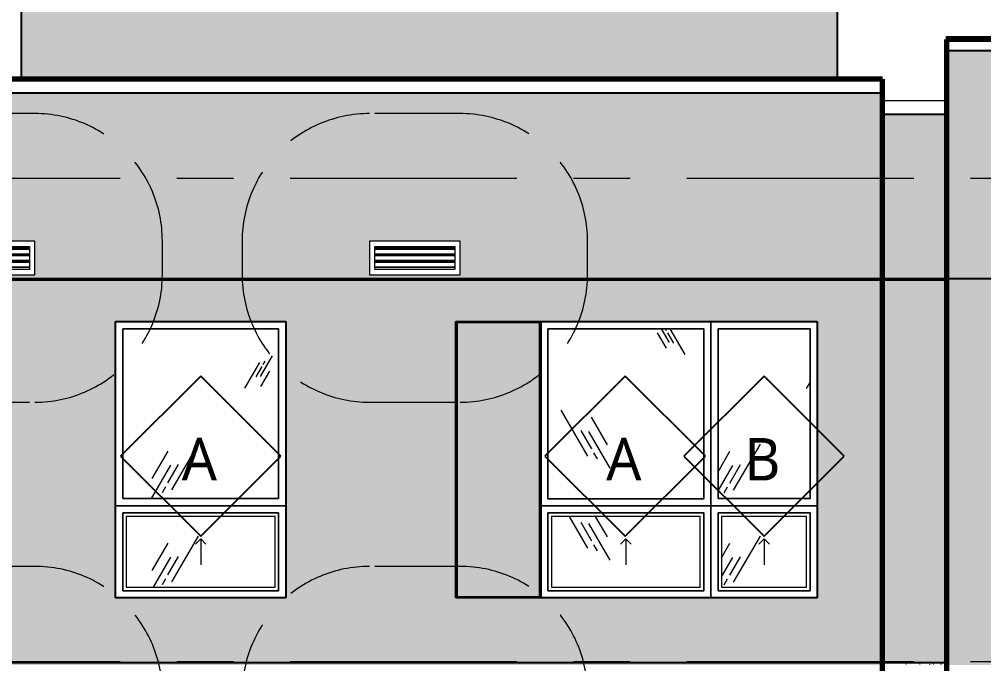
# Model space of a CAD drawing. Header units: inches. Extents: x 6 to 15224, y -733 to 6300.
# Drawn here: x 12104.9 to 12377.1, y 5859.9 to 6041.9 of the extents above; entities that cross this region are included whole.
import ezdxf

# ---------------------------------------------------------------- set-up
doc = ezdxf.new("R2010")
doc.units = ezdxf.units.IN
doc.header["$MEASUREMENT"] = 0
doc.linetypes.add('Center 1_2_', pattern=[112, 64, -16, 16, -16])
doc.linetypes.add('Hidden 3_16_', pattern=[36, 24, -12])
for name, color, linetype, lineweight in [('A-DETL', 90, 'Continuous', 13), ('A-FLOR-LEVL', 51, 'Continuous', 13), ('A-GENM', 13, 'Continuous', 18), ('A-GLAZ', 151, 'Continuous', 25), ('A-GLAZ-IDEN', 152, 'Continuous', 25), ('A-GLAZ-SILL', 1, 'Continuous', 18), ('A-WALL', 113, 'Continuous', 25), ('A-WALL-PATT', 111, 'Continuous', 25), ('G-ANNO-SYMB', 111, 'Continuous', 13), ('M-EQPM', 50, 'Continuous', 18), ('M-EQPM-HDLN', 50, 'Hidden 3_16_', 13)]:
    doc.layers.add(name, color=color, linetype=linetype, lineweight=lineweight)
doc.styles.add('Open Sans_5', font='OpenSans-Regular.ttf', dxfattribs={"height": 12})
pattern_1 = [(0, (10796.0429, 0), (5.12, 1.28), [0.16896, -3.671, 0.16896, -3.671, -20.48]), (0, (10796.0429, 0), (5.12, 1.28), [-7.68, 0.16896, -7.511, 0.16896, -3.671, -8.96]), (0, (10796.0429, 0), (5.12, 1.28), [-19.2, 0.16896, -2.391, 0.16896, -6.231]), (120, (10797.9629, 0.64), (-3.66851252, 3.79405007), [0.16896, -3.671, 0.16896, -3.671, -20.48]), (120, (10797.9629, 0.64), (-3.66851252, 3.79405007), [-7.68, 0.16896, -7.511, 0.16896, -3.671, -8.96]), (120, (10797.9629, 0.64), (-3.66851252, 3.79405007), [-19.2, 0.16896, -2.391, 0.16896, -6.231]), (240, (10798.6029, 3.2), (-1.45148748, -5.07405007), [0.16896, -3.671, 0.16896, -3.671, -20.48]), (240, (10798.6029, 3.2), (-1.45148748, -5.07405007), [-7.68, 0.16896, -7.511, 0.16896, -3.671, -8.96]), (240, (10798.6029, 3.2), (-1.45148748, -5.07405007), [-19.2, 0.16896, -2.391, 0.16896, -6.231])]

# ---------------------------------------------------------------- blocks, each defined once
blk = doc.blocks.new('1-2 WD Adaptive - 2_-6_x6_-6_-V166-EAST ELEVATION')
at = {"layer": 'A-GLAZ', "lineweight": 13}
h = blk.add_hatch(dxfattribs=at)
h.set_pattern_fill('FP_348', color=256, style=0, pattern_type=2)
h.set_pattern_definition([(59.808, (2604.497, 5432.806), (144.0017, 239.99866), [9, -754.581]), (59.808, (2603.763, 5426.193), (144.0017, 239.99866), [12, -751.581]), (59.808, (2608.948, 5431.623), (144.0017, 239.99866), [6, -757.581]), (59.808, (2607.359, 5428.844), (144.0017, 239.99866), [2, -761.581]), (59.808, (2610.054, 5429.598), (144.0017, 239.99866), [15, -748.581]), (59.808, (2635.472, 5399.404), (144.0017, 239.99866), [5.063, -758.519]), (59.808, (2635.031, 5401.668), (144.0017, 239.99866), [6.75, -756.831]), (59.808, (2633.822, 5401.525), (144.0017, 239.99866), [3.375, -760.206]), (59.808, (2635.853, 5405.029), (144.0017, 239.99866), [1.125, -762.456]), (59.808, (2630.639, 5398.297), (144.0017, 239.99866), [8.437, -755.144])])
h.paths.add_polyline_path([(2584, 5395), (2610, 5395), (2610, 5443), (2584, 5443), (2584, 5421)])
at = {"layer": 'A-GLAZ-SILL', "lineweight": 13}
h = blk.add_hatch(dxfattribs=at)
h.set_pattern_fill('FP_347', color=256, style=0, pattern_type=2)
h.set_pattern_definition([(59.808, (2604.497, 5406.806), (144.0017, 239.99866), [9, -754.581]), (59.808, (2603.763, 5400.193), (144.0017, 239.99866), [12, -751.581]), (59.808, (2608.948, 5405.623), (144.0017, 239.99866), [6, -757.581]), (59.808, (2607.359, 5402.844), (144.0017, 239.99866), [2, -761.581]), (59.808, (2610.054, 5403.598), (144.0017, 239.99866), [15, -748.581]), (59.808, (2635.472, 5373.404), (144.0017, 239.99866), [5.063, -758.519]), (59.808, (2635.031, 5375.668), (144.0017, 239.99866), [6.75, -756.831]), (59.808, (2633.822, 5375.525), (144.0017, 239.99866), [3.375, -760.206]), (59.808, (2635.853, 5379.029), (144.0017, 239.99866), [1.125, -762.456]), (59.808, (2630.639, 5372.297), (144.0017, 239.99866), [8.438, -755.144])])
h.paths.add_polyline_path([(2598.29, 5370), (2609, 5370), (2609, 5390), (2585, 5390), (2585, 5370)])
at = {"layer": 'A-GLAZ', "lineweight": 13}
for p, q in [((2582, 5393), (2582, 5445)), ((2582, 5445), (2612, 5445)), ((2582, 5367), (2582, 5445)), ((2612, 5445), (2612, 5367)), ((2610, 5443), (2584, 5443)), ((2584, 5443), (2584, 5395)), ((2610, 5395), (2610, 5443)), ((2584, 5395), (2610, 5395)), ((2582, 5367), (2582, 5393)), ((2582, 5393), (2612, 5393)), ((2612, 5393), (2582, 5393)), ((2610, 5391), (2584, 5391)), ((2584, 5391), (2584, 5369)), ((2610, 5369), (2610, 5391)), ((2584, 5369), (2610, 5369)), ((2612, 5367), (2582, 5367))]:
    blk.add_line(p, q, dxfattribs=at)
at = {"layer": 'A-GLAZ', "linetype": 'Hidden 3_16_', "lineweight": 13}
for q in [(2595.5, 5382.17), (2598.5, 5382.17), (2597, 5376.33)]:
    blk.add_line((2597, 5383.67), q, dxfattribs=at)
at = {"layer": 'A-GLAZ-SILL'}
for p, q in [((2584, 5443), (2610, 5443)), ((2584, 5395), (2584, 5443)), ((2610, 5443), (2584, 5443)), ((2584, 5443), (2584, 5395)), ((2610, 5443), (2610, 5395)), ((2610, 5395), (2610, 5443)), ((2610, 5395), (2584, 5395)), ((2584, 5395), (2610, 5395)), ((2584, 5391), (2610, 5391)), ((2584, 5369), (2584, 5391)), ((2610, 5391), (2584, 5391)), ((2584, 5391), (2584, 5369)), ((2609, 5390), (2585, 5390)), ((2585, 5390), (2585, 5370)), ((2609, 5370), (2609, 5390)), ((2610, 5391), (2610, 5369)), ((2610, 5369), (2610, 5391)), ((2585, 5370), (2609, 5370)), ((2610, 5369), (2584, 5369)), ((2584, 5369), (2610, 5369))]:
    blk.add_line(p, q, dxfattribs=at)
blk = doc.blocks.new('1-2 WD Adaptive-Color Side Panel-TS - 4-0_x6_-6_-V172-EAST ELEVATION')
at = {"layer": 'A-GLAZ', "lineweight": 13}
blk.add_hatch(color=256, dxfattribs=at).paths.add_polyline_path([(3373.75, 5495.12), (3373.75, 5572.62), (3350.25, 5572.62), (3350.25, 5495.12)])
h = blk.add_hatch(dxfattribs=at)
h.set_pattern_fill('FP_374', color=256, style=0, pattern_type=2)
h.set_pattern_definition([(120.192, (3390.503, 5560.681), (-144.0017, 239.99866), [9, -754.581]), (120.192, (3391.237, 5554.068), (-144.0017, 239.99866), [12, -751.581]), (120.192, (3386.052, 5559.498), (-144.0017, 239.99866), [6, -757.581]), (120.192, (3387.641, 5556.719), (-144.0017, 239.99866), [2, -761.581]), (120.192, (3384.946, 5557.473), (-144.0017, 239.99866), [15, -748.581]), (120.192, (3359.528, 5527.279), (-144.0017, 239.99866), [5.063, -758.519]), (120.192, (3359.969, 5529.543), (-144.0017, 239.99866), [6.75, -756.831]), (120.192, (3361.178, 5529.4), (-144.0017, 239.99866), [3.375, -760.206]), (120.192, (3359.147, 5532.904), (-144.0017, 239.99866), [1.125, -762.456]), (120.192, (3364.361, 5526.172), (-144.0017, 239.99866), [8.437, -755.144])])
h.paths.add_polyline_path([(3415.13, 5522.87), (3420, 5522.87), (3420, 5570.87), (3376, 5570.87), (3376, 5522.87), (3382.45, 5522.87)])
at = {"layer": 'A-GLAZ-SILL', "lineweight": 13}
h = blk.add_hatch(dxfattribs=at)
h.set_pattern_fill('FP_373', color=256, style=0, pattern_type=2)
h.set_pattern_definition([(120.192, (3390.503, 5534.681), (-144.0017, 239.99866), [9, -754.581]), (120.192, (3391.237, 5528.068), (-144.0017, 239.99866), [12, -751.581]), (120.192, (3386.052, 5533.498), (-144.0017, 239.99866), [6, -757.581]), (120.192, (3387.641, 5530.719), (-144.0017, 239.99866), [2, -761.581]), (120.192, (3384.946, 5531.473), (-144.0017, 239.99866), [15, -748.581]), (120.192, (3359.528, 5501.279), (-144.0017, 239.99866), [5.063, -758.519]), (120.192, (3359.969, 5503.543), (-144.0017, 239.99866), [6.75, -756.831]), (120.192, (3361.178, 5503.4), (-144.0017, 239.99866), [3.375, -760.206]), (120.192, (3359.147, 5506.904), (-144.0017, 239.99866), [1.125, -762.456]), (120.192, (3364.361, 5500.172), (-144.0017, 239.99866), [8.438, -755.144])])
h.paths.add_polyline_path([(3419, 5497.87), (3419, 5517.87), (3377, 5517.87), (3377, 5497.87), (3415.13, 5497.87)])
at = {"layer": 'A-GLAZ'}
for p, q in [((3350.25, 5572.62), (3350.25, 5495.12)), ((3373.75, 5572.62), (3350.25, 5572.62)), ((3373.75, 5495.12), (3373.75, 5572.62)), ((3350.25, 5495.12), (3373.75, 5495.12))]:
    blk.add_line(p, q, dxfattribs=at)
at = {"layer": 'A-GLAZ', "lineweight": 13}
for p, q in [((3374, 5572.87), (3374, 5494.87)), ((3422, 5572.87), (3374, 5572.87)), ((3422, 5572.87), (3422, 5520.87)), ((3422, 5494.87), (3422, 5572.87)), ((3376, 5570.87), (3376, 5522.87)), ((3420, 5570.87), (3376, 5570.87)), ((3420, 5522.87), (3420, 5570.87)), ((3376, 5522.87), (3420, 5522.87)), ((3374, 5520.87), (3422, 5520.87)), ((3422, 5520.87), (3374, 5520.87)), ((3422, 5520.87), (3422, 5494.87)), ((3376, 5518.87), (3376, 5496.87)), ((3420, 5518.87), (3376, 5518.87)), ((3420, 5496.87), (3420, 5518.87)), ((3376, 5496.87), (3420, 5496.87)), ((3374, 5494.87), (3422, 5494.87))]:
    blk.add_line(p, q, dxfattribs=at)
at = {"layer": 'A-GLAZ', "linetype": 'Hidden 3_16_', "lineweight": 13}
for q in [(3396.5, 5510.04), (3399.5, 5510.04), (3398, 5504.21)]:
    blk.add_line((3398, 5511.54), q, dxfattribs=at)
at = {"layer": 'A-GLAZ-SILL'}
for p, q in [((3420, 5570.87), (3376, 5570.87)), ((3376, 5570.87), (3376, 5522.87)), ((3376, 5570.87), (3420, 5570.87)), ((3376, 5522.87), (3376, 5570.87)), ((3420, 5522.87), (3420, 5570.87)), ((3420, 5570.87), (3420, 5522.87)), ((3376, 5522.87), (3420, 5522.87)), ((3420, 5522.87), (3376, 5522.87)), ((3420, 5518.87), (3376, 5518.87)), ((3376, 5518.87), (3376, 5496.87)), ((3376, 5518.87), (3420, 5518.87)), ((3376, 5496.87), (3376, 5518.87)), ((3377, 5517.87), (3377, 5497.87)), ((3419, 5517.87), (3377, 5517.87)), ((3419, 5497.87), (3419, 5517.87)), ((3420, 5496.87), (3420, 5518.87)), ((3420, 5518.87), (3420, 5496.87)), ((3377, 5497.87), (3419, 5497.87)), ((3376, 5496.87), (3420, 5496.87)), ((3420, 5496.87), (3376, 5496.87))]:
    blk.add_line(p, q, dxfattribs=at)
blk = doc.blocks.new('1-2 WD Adaptive - 4-0_x6_-6_-V165-EAST ELEVATION')
at = {"layer": 'A-GLAZ', "lineweight": 13}
h = blk.add_hatch(dxfattribs=at)
h.set_pattern_fill('FP_344', color=256, style=0, pattern_type=2)
h.set_pattern_definition([(59.808, (3165.997, 5432.806), (144.0017, 239.99866), [9, -754.581]), (59.808, (3165.263, 5426.193), (144.0017, 239.99866), [12, -751.581]), (59.808, (3170.448, 5431.623), (144.0017, 239.99866), [6, -757.581]), (59.808, (3168.859, 5428.844), (144.0017, 239.99866), [2, -761.581]), (59.808, (3171.554, 5429.598), (144.0017, 239.99866), [15, -748.581]), (59.808, (3196.972, 5399.404), (144.0017, 239.99866), [5.063, -758.519]), (59.808, (3196.531, 5401.668), (144.0017, 239.99866), [6.75, -756.831]), (59.808, (3195.322, 5401.525), (144.0017, 239.99866), [3.375, -760.206]), (59.808, (3197.353, 5405.029), (144.0017, 239.99866), [1.125, -762.456]), (59.808, (3192.139, 5398.297), (144.0017, 239.99866), [8.437, -755.144])])
h.paths.add_polyline_path([(3180.5, 5395), (3180.5, 5443), (3136.5, 5443), (3136.5, 5395)])
at = {"layer": 'A-GLAZ-SILL', "lineweight": 13}
h = blk.add_hatch(dxfattribs=at)
h.set_pattern_fill('FP_343', color=256, style=0, pattern_type=2)
h.set_pattern_definition([(59.808, (3165.997, 5406.806), (144.0017, 239.99866), [9, -754.581]), (59.808, (3165.263, 5400.193), (144.0017, 239.99866), [12, -751.581]), (59.808, (3170.448, 5405.623), (144.0017, 239.99866), [6, -757.581]), (59.808, (3168.859, 5402.844), (144.0017, 239.99866), [2, -761.581]), (59.808, (3171.554, 5403.598), (144.0017, 239.99866), [15, -748.581]), (59.808, (3196.972, 5373.404), (144.0017, 239.99866), [5.063, -758.519]), (59.808, (3196.531, 5375.668), (144.0017, 239.99866), [6.75, -756.831]), (59.808, (3195.322, 5375.525), (144.0017, 239.99866), [3.375, -760.206]), (59.808, (3197.353, 5379.029), (144.0017, 239.99866), [1.125, -762.456]), (59.808, (3192.139, 5372.297), (144.0017, 239.99866), [8.438, -755.144])])
h.paths.add_polyline_path([(3157.5, 5370), (3179.5, 5370), (3179.5, 5390), (3137.5, 5390), (3137.5, 5370)])
at = {"layer": 'A-GLAZ', "lineweight": 13}
for p, q in [((3134.5, 5445), (3182.5, 5445)), ((3134.5, 5367), (3134.5, 5445)), ((3182.5, 5445), (3182.5, 5367)), ((3180.5, 5443), (3136.5, 5443)), ((3136.5, 5443), (3136.5, 5395)), ((3180.5, 5395), (3180.5, 5443)), ((3136.5, 5395), (3180.5, 5395)), ((3134.5, 5393), (3182.5, 5393)), ((3182.5, 5393), (3134.5, 5393)), ((3180.5, 5391), (3136.5, 5391)), ((3136.5, 5391), (3136.5, 5369)), ((3180.5, 5369), (3180.5, 5391)), ((3136.5, 5369), (3180.5, 5369)), ((3182.5, 5367), (3134.5, 5367))]:
    blk.add_line(p, q, dxfattribs=at)
at = {"layer": 'A-GLAZ', "linetype": 'Hidden 3_16_', "lineweight": 13}
for q in [(3157, 5382.17), (3160, 5382.17), (3158.5, 5376.33)]:
    blk.add_line((3158.5, 5383.67), q, dxfattribs=at)
at = {"layer": 'A-GLAZ-SILL'}
for p, q in [((3136.5, 5443), (3180.5, 5443)), ((3136.5, 5395), (3136.5, 5443)), ((3180.5, 5443), (3136.5, 5443)), ((3136.5, 5443), (3136.5, 5395)), ((3180.5, 5443), (3180.5, 5395)), ((3180.5, 5395), (3180.5, 5443)), ((3180.5, 5395), (3136.5, 5395)), ((3136.5, 5395), (3180.5, 5395)), ((3136.5, 5391), (3180.5, 5391)), ((3136.5, 5369), (3136.5, 5391)), ((3180.5, 5391), (3136.5, 5391)), ((3136.5, 5391), (3136.5, 5369)), ((3179.5, 5390), (3137.5, 5390)), ((3137.5, 5390), (3137.5, 5370)), ((3179.5, 5370), (3179.5, 5390)), ((3180.5, 5391), (3180.5, 5369)), ((3180.5, 5369), (3180.5, 5391)), ((3137.5, 5370), (3179.5, 5370)), ((3180.5, 5369), (3136.5, 5369)), ((3136.5, 5369), (3180.5, 5369))]:
    blk.add_line(p, q, dxfattribs=at)
blk = doc.blocks.new('ME Louvers w Trim-AM - 24_ x 8_-17810076-EAST ELEVATION')
at = {"layer": 'A-GENM', "lineweight": 13}
for p, q in [((355.25, 5465.75), (332.75, 5465.75)), ((332.75, 5465.48), (355.25, 5465.48)), ((355.25, 5464.1), (332.75, 5464.1)), ((355.25, 5463.95), (332.75, 5463.95)), ((355.25, 5463.9), (332.75, 5463.9)), ((332.75, 5463.63), (355.25, 5463.63)), ((355.25, 5462.25), (332.75, 5462.25)), ((355.25, 5462.1), (332.75, 5462.1)), ((355.25, 5462.05), (332.75, 5462.05)), ((332.75, 5461.78), (355.25, 5461.78)), ((355.25, 5460.4), (332.75, 5460.4)), ((355.25, 5460.25), (332.75, 5460.25))]:
    blk.add_line(p, q, dxfattribs=at)
at = {"layer": 'M-EQPM'}
for p, q in [((331.25, 5467.75), (331.25, 5458.25)), ((356.75, 5467.75), (331.25, 5467.75)), ((332.75, 5466.25), (355.25, 5466.25)), ((332.75, 5459.75), (332.75, 5466.25)), ((355.25, 5466.25), (355.25, 5459.75)), ((356.75, 5458.25), (356.75, 5467.75)), ((355.25, 5459.75), (332.75, 5459.75)), ((331.25, 5458.25), (356.75, 5458.25))]:
    blk.add_line(p, q, dxfattribs=at)
at = {"layer": 'M-EQPM-HDLN'}
for p, q in [((356.75, 5503.75), (331.25, 5503.75)), ((295.25, 5467.75), (295.25, 5458.25)), ((392.75, 5458.25), (392.75, 5467.75)), ((331.25, 5422.25), (356.75, 5422.25))]:
    blk.add_line(p, q, dxfattribs=at)
for centre, start, end in [((331.25, 5467.75), 90, 180), ((356.75, 5467.75), 0, 90), ((331.25, 5458.25), 180, 270), ((356.75, 5458.25), 270, 360)]:
    blk.add_arc(centre, 36, start, end, dxfattribs=at)
blk = doc.blocks.new('TAG Window-AM - Standard-51685-EAST ELEVATION')
at = {"layer": 'A-GLAZ-IDEN'}
for p, q in [((3827, 5941.13), (3804.37, 5918.5)), ((3849.63, 5918.5), (3827, 5941.13)), ((3804.37, 5918.5), (3827, 5895.87)), ((3827, 5895.87), (3849.63, 5918.5))]:
    blk.add_line(p, q, dxfattribs=at)
blk = doc.blocks.new('View Reference - Section Detail Reference - Left-1519904-EAST ELEVATION')
at = {"layer": 'G-ANNO-SYMB'}
blk.add_hatch(color=256, dxfattribs=at).paths.add_polyline_path([(3462.01, 5850.2), (3462.01, 5855.2), (3494.01, 5855.2), (3494.01, 5850.2)])
at = {"layer": 'G-ANNO-SYMB', "lineweight": 18}
for p, q in [((3518.27, 5855.2), (3462.01, 5855.2)), ((3494.01, 5855.2), (3462.01, 5855.2)), ((3462.01, 5855.2), (3462.01, 5850.2)), ((3494.01, 5850.2), (3494.01, 5855.2)), ((3518.27, 5855.2), (3597.75, 5855.2)), ((3462.01, 5850.2), (3494.01, 5850.2))]:
    blk.add_line(p, q, dxfattribs=at)
blk.add_circle((3558.01, 5855.2), 39.74, dxfattribs=at)

msp = doc.modelspace()

# ---------------------------------------------------------------- hatches: boundary and pattern name
at = {"layer": 'A-WALL-PATT'}
for points in [[(12260.57005402, 6025), (12335.80442555, 6025), (12335.80442555, 6200), (12105.42942555, 6200), (12105.42942555, 6025), (12195.22272069, 6025)], [(12366.55442555, 5968.625), (12366.55442555, 6015), (12348.55442555, 6015), (12348.55442555, 5968.625), (12358.59105402, 5968.625)], [(12366.55442555, 5860.25), (12366.55442555, 5968.25), (12348.55442555, 5968.25), (12348.55442555, 5860.25)]]:
    msp.add_hatch(color=256, dxfattribs=at).paths.add_polyline_path(points)
at = {"layer": 'A-WALL-PATT', "lineweight": 13}
h = msp.add_hatch(dxfattribs=at)
h.set_pattern_fill('FP_310', color=256, style=0, pattern_type=2)
h.set_pattern_definition(pattern_1)
h.paths.add_polyline_path([(12366.55442555, 5968.625), (12740.36692555, 5968.625), (12740.36692555, 6033), (12366.55442555, 6033), (12366.55442555, 5975.68557183)])
h = msp.add_hatch(dxfattribs=at)
h.set_pattern_fill('FP_310', color=256, style=0, pattern_type=2)
h.set_pattern_definition(pattern_1)
h.paths.add_polyline_path([(10463.51838735, 5968.625), (10763.74192555, 5968.625), (10763.74192555, 6021), (9889.11692555, 6021), (9889.11692555, 5968.625), (10447.18155402, 5968.625)])
h.paths.add_polyline_path([(8993.20338735, 5968.625), (9023.36692555, 5968.625), (9023.36692555, 6021), (8815.17942555, 6021), (8815.17942555, 5969.375), (8816.17942555, 5969.375), (8816.17942555, 5968.625)])
h.paths.add_polyline_path([(12348.55442555, 5968.625), (12348.55442555, 6021), (11659.92942555, 6021), (11659.92942555, 5968.625), (12325.91738735, 5968.625)])
h.paths.add_polyline_path([(9024.11692555, 5968.625), (9888.36692555, 5968.625), (9888.36692555, 6021), (9024.11692555, 6021), (9024.11692555, 5994.74123849)])
h.paths.add_polyline_path([(11659.17942555, 5968.625), (11659.17942555, 6021), (10764.49192555, 6021), (10764.49192555, 5968.625), (11656.10722069, 5968.625)])
h.paths.add_polyline_path([(10253.80442555, 5969.75), (10229.80442555, 5969.75), (10229.80442555, 5979.25), (10255.30442555, 5979.25), (10255.30442555, 5969.75)])
h.paths.add_polyline_path([(9053.80442555, 5969.75), (9053.80442555, 5979.25), (9079.30442555, 5979.25), (9079.30442555, 5969.75), (9055.30442555, 5969.75)])
h.paths.add_polyline_path([(11867.80442555, 5969.75), (11843.80442555, 5969.75), (11843.80442555, 5979.25), (11869.30442555, 5979.25), (11869.30442555, 5969.75), (11868.48605402, 5969.75)])
h.paths.add_polyline_path([(11291.80442555, 5969.75), (11267.80442555, 5969.75), (11267.80442555, 5979.25), (11293.30442555, 5979.25), (11293.30442555, 5969.75)])
h.paths.add_polyline_path([(12083.80442555, 5969.75), (12083.80442555, 5979.25), (12109.30442555, 5979.25), (12109.30442555, 5969.75), (12085.30442555, 5969.75)])
h.paths.add_polyline_path([(11597.80442555, 5969.75), (11597.80442555, 5979.25), (11623.30442555, 5979.25), (11623.30442555, 5969.75), (11599.30442555, 5969.75)])
h.paths.add_polyline_path([(10043.80442555, 5969.75), (10019.80442555, 5969.75), (10019.80442555, 5979.25), (10045.30442555, 5979.25), (10045.30442555, 5969.75)])
h.paths.add_polyline_path([(12227.89638735, 5969.75), (12203.80442555, 5969.75585938), (12203.80442555, 5979.25), (12229.30442555, 5979.25), (12229.30442555, 5969.75)])
h.paths.add_polyline_path([(10577.80442555, 5969.75), (10577.80442555, 5979.25), (10603.30442555, 5979.25), (10603.30442555, 5969.75), (10577.87622069, 5969.75)])
h.paths.add_polyline_path([(9209.80442555, 5969.75), (9209.80442555, 5979.25), (9235.30442555, 5979.25), (9235.30442555, 5969.75), (9211.30442555, 5969.75)])
h.paths.add_polyline_path([(9929.80442555, 5969.75), (9905.80442555, 5969.75), (9905.80442555, 5979.25), (9931.30442555, 5979.25), (9931.30442555, 5969.75)])
h.paths.add_polyline_path([(9557.80442555, 5969.75), (9557.80442555, 5979.25), (9583.30442555, 5979.25), (9583.30442555, 5969.75), (9559.30442555, 5969.75)])
h.paths.add_polyline_path([(11003.80442555, 5969.75), (10979.80442555, 5969.75), (10979.80442555, 5979.25), (11005.30442555, 5979.25), (11005.30442555, 5969.75)])
h.paths.add_polyline_path([(9713.80442555, 5969.75), (9689.80442555, 5969.75383741), (9689.80442555, 5979.25), (9715.30442555, 5979.25), (9715.30442555, 5969.75)])
h.paths.add_polyline_path([(10841.36692555, 5969.75), (10841.36692555, 5979.25), (10866.86692555, 5979.25), (10866.86692555, 5969.75), (10842.86692555, 5969.75)])
h.paths.add_polyline_path([(10349.16055402, 5969.75), (10337.80442555, 5969.75), (10337.80442555, 5979.25), (10363.30442555, 5979.25), (10363.30442555, 5969.75), (10361.80442555, 5969.75)])
h = msp.add_hatch(dxfattribs=at)
h.set_pattern_fill('FP_310', color=256, style=0, pattern_type=2)
h.set_pattern_definition(pattern_1)
h.paths.add_polyline_path([(8856.11692555, 5859.5), (12348.55442555, 5859.5), (12348.55442555, 5860.25), (11659.92942555, 5860.25), (11659.92942555, 5878.5), (11659.17942555, 5878.5), (11659.17942555, 5860.25), (10764.49192555, 5860.25), (10764.49192555, 5968.25), (11659.17942555, 5968.25), (11659.17942555, 5956.5), (11659.92942555, 5956.5), (11659.92942555, 5968.25), (12348.55442555, 5968.25), (12348.55442555, 5968.625), (8815.17942555, 5968.625), (8815.17942555, 5968.25), (9023.36692555, 5968.25), (9023.36692555, 5956.5), (9024.11692555, 5956.5), (9024.11692555, 5968.25), (9888.36692555, 5968.25), (9888.36692555, 5956.5), (9889.11692555, 5956.5), (9889.11692555, 5968.25), (10763.74192555, 5968.25), (10763.74192555, 5860.25), (9889.11692555, 5860.25), (9889.11692555, 5878.5), (9888.36692555, 5878.5), (9888.36692555, 5860.25), (9024.11692555, 5860.25), (9024.11692555, 5878.5), (9023.36692555, 5878.5), (9023.36692555, 5860.25), (8816.17942555, 5860.25), (8816.17942555, 5859.5)])
h = msp.add_hatch(dxfattribs=at)
h.set_pattern_fill('FP_310', color=256, style=0, pattern_type=2)
h.set_pattern_definition(pattern_1)
h.paths.add_polyline_path([(12366.55442555, 5859.5), (12740.36692555, 5859.5), (12740.36692555, 5968.625), (12366.55442555, 5968.625), (12366.55442555, 5880.40723849)])
h.paths.add_polyline_path([(12522.11692555, 5878.5), (12522.11692555, 5956.5), (12552.11692555, 5956.5), (12552.11692555, 5878.5)])
h.paths.add_polyline_path([(12606.11692555, 5878.5), (12576.11692555, 5878.5), (12576.11692555, 5956.5), (12606.11692555, 5956.5), (12606.11692555, 5880.40723849)])
h.paths.add_polyline_path([(12408.39897072, 5878.5), (12408.11692555, 5878.5), (12408.11692555, 5956.5), (12474.11692555, 5956.5), (12474.11692555, 5878.5), (12456.61205402, 5878.5)])
h.paths.add_polyline_path([(12690.11692555, 5878.5), (12690.11692555, 5956.5), (12720.11692555, 5956.5), (12720.11692555, 5878.5), (12718.00138735, 5878.5)])
h = msp.add_hatch(dxfattribs=at)
h.set_pattern_fill('FP_310', color=256, style=0, pattern_type=2)
h.set_pattern_definition(pattern_1)
h.paths.add_polyline_path([(8815.17942555, 5860.25), (9023.36692555, 5860.25), (9023.36692555, 5878.5), (8952.11692555, 5878.5), (8952.11692555, 5956.5), (9023.36692555, 5956.5), (9023.36692555, 5968.25), (8815.17942555, 5968.25), (8815.17942555, 5956.62990516)])
h.paths.add_polyline_path([(9024.11692555, 5860.25), (9888.36692555, 5860.25), (9888.36692555, 5878.5), (9811.11692555, 5878.5), (9811.11692555, 5956.5), (9888.36692555, 5956.5), (9888.36692555, 5968.25), (9024.11692555, 5968.25), (9024.11692555, 5880.40723849)])
h.paths.add_polyline_path([(11411.05472069, 5860.25), (11659.17942555, 5860.25), (11659.17942555, 5878.5), (11659.11692555, 5878.5), (11659.11692555, 5956.5), (11659.17942555, 5956.5), (11659.17942555, 5968.25), (10764.49192555, 5968.25), (10764.49192555, 5860.25), (11345.70738735, 5860.25)])
h.paths.add_polyline_path([(12348.55442555, 5860.25), (12348.55442555, 5968.25), (11659.92942555, 5968.25), (11659.92942555, 5956.5), (11707.11692555, 5956.5), (11707.11692555, 5878.5), (11659.92942555, 5878.5), (11659.92942555, 5860.25), (12325.91738735, 5860.25)])
h.paths.add_polyline_path([(9889.11692555, 5860.25), (10763.74192555, 5860.25), (10763.74192555, 5968.25), (9889.11692555, 5968.25), (9889.11692555, 5861.35157183)])
h.paths.add_polyline_path([(12228.11692555, 5878.5), (12228.11692555, 5956.5), (12330.11692555, 5956.5), (12330.11692555, 5878.5), (12260.57005402, 5878.5)])
h.paths.add_polyline_path([(11988.61692555, 5878.5), (11988.61692555, 5956.5), (12060.61692555, 5956.5), (12060.61692555, 5878.5), (11999.18072069, 5878.5)])
h.paths.add_polyline_path([(11574.42305402, 5878.5), (11514.11692555, 5878.5), (11514.11692555, 5956.5), (11586.11692555, 5956.5), (11586.11692555, 5878.5)])
h.paths.add_polyline_path([(12162.54905402, 5878.5), (12132.11692555, 5878.5), (12132.11692555, 5956.5), (12180.11692555, 5956.5), (12180.11692555, 5878.5)])
h.paths.add_polyline_path([(11803.13872069, 5878.5), (11742.11692555, 5878.5), (11742.11692555, 5956.5), (11820.11692555, 5956.5), (11820.11692555, 5878.5)])
h.paths.add_polyline_path([(11892.11692555, 5878.5), (11892.11692555, 5956.5), (11940.11692555, 5956.5), (11940.11692555, 5878.5), (11933.83338735, 5878.5)])
h.paths.add_polyline_path([(11244.11692555, 5878.5), (11172.11692555, 5878.5), (11172.11692555, 5956.5), (11244.11692555, 5956.5), (11244.11692555, 5880.40723849)])
h.paths.add_polyline_path([(11490.11692555, 5878.5), (11412.11692555, 5878.5), (11412.11692555, 5956.5), (11490.11692555, 5956.5), (11490.11692555, 5880.40723849)])
h.paths.add_polyline_path([(11316.11692555, 5878.5), (11316.11692555, 5956.5), (11364.11692555, 5956.5), (11364.11692555, 5878.5), (11345.70738735, 5878.5)])
h.paths.add_polyline_path([(10953.62338735, 5878.5), (10878.11692555, 5878.5), (10878.11692555, 5956.5), (10956.11692555, 5956.5), (10956.11692555, 5878.5)])
h.paths.add_polyline_path([(10790.25505402, 5878.5), (10782.11692555, 5878.5), (10782.11692555, 5956.5), (10854.11692555, 5956.5), (10854.11692555, 5878.5), (10822.92872069, 5878.5)])
h.paths.add_polyline_path([(11148.11692555, 5878.5), (11100.11692555, 5878.5), (11100.11692555, 5956.5), (11148.11692555, 5956.5), (11148.11692555, 5880.40723849)])
h.paths.add_polyline_path([(10698.11692555, 5878.5), (10698.11692555, 5956.5), (10746.11692555, 5956.5), (10746.11692555, 5878.5)])
h.paths.add_polyline_path([(11076.11692555, 5878.5), (11028.11692555, 5878.5), (11028.11692555, 5956.5), (11076.11692555, 5956.5), (11076.11692555, 5880.40723849)])
h.paths.add_polyline_path([(10380.11692555, 5878.5), (10380.11692555, 5956.5), (10458.11692555, 5956.5), (10458.11692555, 5878.5), (10430.84472069, 5878.5)])
h.paths.add_polyline_path([(10674.11692555, 5878.5), (10626.11692555, 5878.5), (10626.11692555, 5956.5), (10674.11692555, 5956.5), (10674.11692555, 5880.40723849)])
h.paths.add_polyline_path([(10482.11692555, 5878.5), (10482.11692555, 5956.5), (10554.11692555, 5956.5), (10554.11692555, 5878.5), (10496.19205402, 5878.5)])
h.paths.add_polyline_path([(9319.94005402, 5878.5), (9258.11692555, 5878.5), (9258.11692555, 5956.5), (9330.11692555, 5956.5), (9330.11692555, 5878.5)])
h.paths.add_polyline_path([(10272.11692555, 5878.5), (10272.11692555, 5956.5), (10320.11692555, 5956.5), (10320.11692555, 5878.5), (10300.15005402, 5878.5)])
h.paths.add_polyline_path([(10020.11692555, 5878.5), (9948.11692555, 5878.5), (9948.11692555, 5956.5), (10020.11692555, 5956.5), (10020.11692555, 5880.40723849)])
h.paths.add_polyline_path([(10116.11692555, 5878.5), (10068.11692555, 5878.5), (10068.11692555, 5956.5), (10116.11692555, 5956.5), (10116.11692555, 5880.40723849)])
h.paths.add_polyline_path([(10212.11692555, 5878.5), (10164.11692555, 5878.5), (10164.11692555, 5956.5), (10212.11692555, 5956.5), (10212.11692555, 5880.40723849)])
h.paths.add_polyline_path([(9614.00305402, 5878.5), (9594.11692555, 5878.5), (9594.11692555, 5956.5), (9666.11692555, 5956.5), (9666.11692555, 5878.5), (9646.67672069, 5878.5)])
h.paths.add_polyline_path([(9450.11692555, 5878.5), (9402.11692555, 5878.5), (9402.11692555, 5956.5), (9450.11692555, 5956.5), (9450.11692555, 5880.40723849)])
h.paths.add_polyline_path([(9777.37138735, 5878.5), (9739.11692555, 5878.5), (9739.11692555, 5956.5), (9787.11692555, 5956.5), (9787.11692555, 5878.5)])
h.paths.add_polyline_path([(9474.11692555, 5878.5), (9474.11692555, 5956.5), (9522.11692555, 5956.5), (9522.11692555, 5878.5), (9515.98205402, 5878.5)])
h.paths.add_polyline_path([(9186.11692555, 5878.5), (9108.11692555, 5878.5), (9108.11692555, 5956.5), (9186.11692555, 5956.5), (9186.11692555, 5880.40723849)])
h.paths.add_polyline_path([(8928.11692555, 5878.5), (8880.11692555, 5878.5), (8880.11692555, 5956.5), (8928.11692555, 5956.5), (8928.11692555, 5880.40723849)])
h = msp.add_hatch(dxfattribs=at)
h.set_pattern_fill('FP_310', color=256, style=0, pattern_type=2)
h.set_pattern_definition(pattern_1)
h.paths.add_polyline_path([(12363.3463776, 5859.5), (12366.55442555, 5859.5), (12366.55442555, 5860.25), (12348.55442555, 5860.25), (12348.55442555, 5859.5)])

# ---------------------------------------------------------------- linework, layer by layer
at = {"layer": 'A-DETL', "lineweight": 70}
for p, q in [((12366.55442555, 6036.19687223), (12366.55442555, 5330.25)), ((12751.42942555, 6036.19687223), (12366.55442555, 6036.19687223)), ((12348.55442555, 6025), (8815.17942555, 6025)), ((12348.55442555, 5330.25), (12348.55442555, 6025))]:
    msp.add_line(p, q, dxfattribs=at)
at = {"layer": 'A-FLOR-LEVL', "linetype": 'Center 1_2_'}
for p, q in [((8821.35523145, 5997), (13032.89411354, 5997)), ((8821.35523145, 5860.5), (13032.89411354, 5860.5))]:
    msp.add_line(p, q, dxfattribs=at)
at = {"layer": 'A-WALL'}
for p, q in [((12105.42942555, 6200), (12105.42942555, 6025)), ((12335.80442555, 6025), (12335.80442555, 6200)), ((12751.42942555, 6033), (12366.55442555, 6033)), ((12366.55442555, 6033), (12366.55442555, 5968.625)), ((12348.55442555, 6021), (11659.92942555, 6021)), ((12348.55442555, 5968.625), (12348.55442555, 6021)), ((12366.55442555, 6015), (12348.55442555, 6015)), ((12751.42942555, 5968.625), (9889.11692555, 5968.625)), ((12366.55442555, 5968.625), (12366.55442555, 5330.25)), ((12366.55442555, 5968.25), (11659.92942555, 5968.25)), ((12348.55442555, 5968.25), (12348.55442555, 5860.25)), ((12132.11692555, 5956.5), (12180.11692555, 5956.5)), ((12132.11692555, 5878.5), (12132.11692555, 5956.5)), ((12180.11692555, 5956.5), (12180.11692555, 5878.5)), ((12228.11692555, 5878.5), (12228.11692555, 5956.5)), ((12228.11692555, 5956.5), (12330.11692555, 5956.5)), ((12252.11692555, 5956.5), (12252.11692555, 5878.5)), ((12330.11692555, 5956.5), (12330.11692555, 5878.5)), ((12180.11692555, 5878.5), (12132.11692555, 5878.5)), ((12330.11692555, 5878.5), (12228.11692555, 5878.5)), ((11659.92942555, 5860.25), (12366.55442555, 5860.25))]:
    msp.add_line(p, q, dxfattribs=at)
at = {"layer": 'A-WALL', "lineweight": 18}
for p, q in [((12366.55442555, 6033), (12366.55442555, 6037)), ((12366.55442555, 6037), (12751.42942555, 6037)), ((8815.17942555, 6025), (12348.55442555, 6025)), ((12348.55442555, 6025), (12348.55442555, 6021)), ((12348.55442555, 6019), (12366.55442555, 6019))]:
    msp.add_line(p, q, dxfattribs=at)

# ---------------------------------------------------------------- block references
at = {"layer": 'A-GLAZ', "lineweight": 13}
for name, p in [('1-2 WD Adaptive - 4-0_x6_-6_-V165-EAST ELEVATION', (8997.61692555, 511.5)), ('1-2 WD Adaptive-Color Side Panel-TS - 4-0_x6_-6_-V172-EAST ELEVATION', (8878.11692555, 383.625)), ('1-2 WD Adaptive - 2_-6_x6_-6_-V166-EAST ELEVATION', (9718.11692555, 511.5))]:
    msp.add_blockref(name, p, dxfattribs=at)
at = {"layer": 'A-GLAZ-IDEN'}
for p in [(8329.11692555, 0), (8448.91208434, 0), (8488.11692555, 0)]:
    msp.add_blockref('TAG Window-AM - Standard-51685-EAST ELEVATION', p, dxfattribs=at)
at = {"layer": 'G-ANNO-SYMB', "lineweight": 18}
msp.add_blockref('View Reference - Section Detail Reference - Left-1519904-EAST ELEVATION', (8878.11692555, 0), dxfattribs=at)
at = {"layer": 'M-EQPM-HDLN'}
for p in [(11752.55442555, 511.5), (11872.55442555, 511.5), (11752.55442555, 383.625), (11872.55442555, 383.625)]:
    msp.add_blockref('ME Louvers w Trim-AM - 24_ x 8_-17810076-EAST ELEVATION', p, dxfattribs=at)

# ---------------------------------------------------------------- texts
at = {"layer": 'A-GLAZ-IDEN', "lineweight": 13, "char_height": 12, "attachment_point": 1, "style": 'Open Sans_5'}
for s, insert, width in [('A', (12150.75106683, 5923.63131631), 12.928), ('A', (12270.54622563, 5923.63131631), 12.928), ('B', (12309.57468888, 5923.63131631), 13.332)]:
    msp.add_mtext(s, dxfattribs=dict(at, insert=insert, width=width))

doc.saveas('drawing.dxf')
